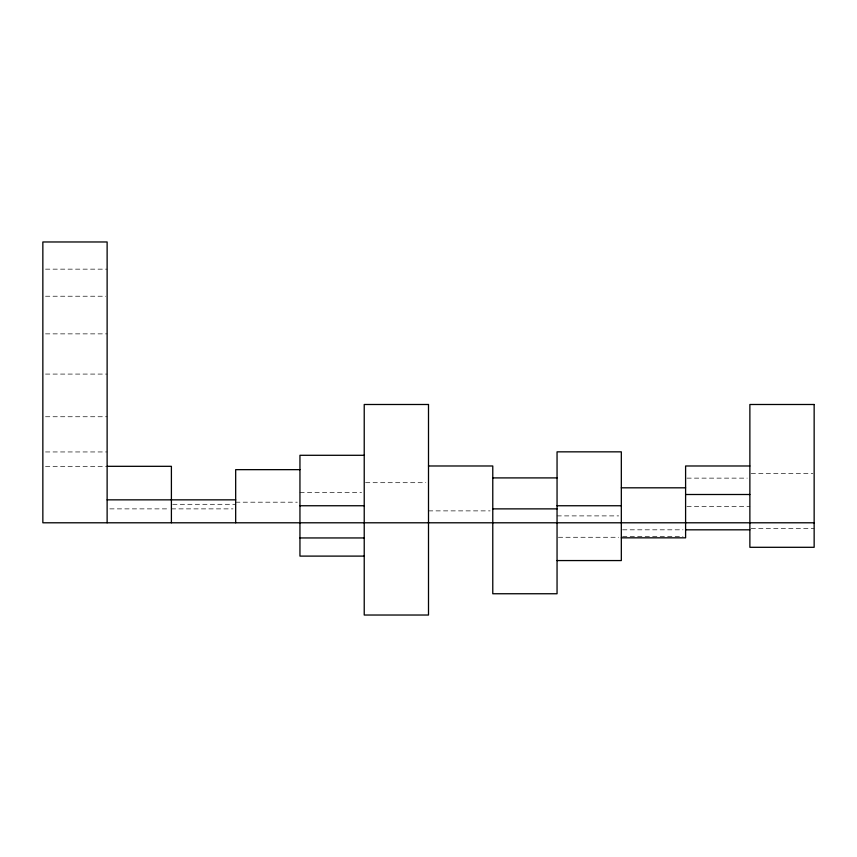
<?xml version="1.0" encoding="UTF-8"?>
<svg xmlns="http://www.w3.org/2000/svg" width="857" height="857" viewBox="0 0 857 857"><rect width="100%" height="100%" fill="white"/><g stroke="black" fill="none" stroke-linecap="round" stroke-linejoin="round"><path stroke-width="0.64" stroke-dasharray="4.29 3.21" d="M45.528 269.152L107.125 269.152M45.528 296.222L105.786 296.222M45.528 333.866L107.125 333.866M45.528 374.08L107.125 374.08M45.528 416.748L107.125 416.748M45.528 451.95L107.125 451.95M45.528 466.315L105.786 466.315M751.182 473.332L812.843 473.332M686.939 478.131L747.197 478.131M365.564 482.695L425.822 482.695M299.95 492.496L361.547 492.496M235.675 502.191L297.272 502.191M172.739 504.302L235.675 504.302M686.939 506.648L749.875 506.648M109.803 508.876L168.722 508.876M171.4 508.876L232.997 508.876M428.5 510.879L490.097 510.879M557.05 515.893L618.647 515.893M751.182 528.587L814.15 528.587M622.632 529.819L682.975 529.819M622.632 536.493L682.975 536.493M558.389 537.275L618.647 537.275"/><path stroke-width="1.29" d="M364.225 455.292L299.95 455.292L299.95 556.107L364.225 556.107M428.5 465.983L492.775 465.983L492.775 593.751L557.05 593.751L557.05 451.843L621.325 451.843L621.325 560.564L557.05 560.564M749.875 465.983L685.6 465.983L685.6 537.832L621.325 537.832M107.125 466.315L171.4 466.315L171.4 522.791M299.95 469.657L235.675 469.657L235.675 522.791M492.775 477.906L557.05 477.906M621.325 487.815L685.6 487.815M685.6 494.5L749.875 494.5M107.125 499.845L235.675 499.845M299.95 505.748L364.225 505.748M557.05 505.748L621.325 505.748M492.775 508.876L557.05 508.876M814.15 522.791L42.85 522.791L42.85 241.974L107.125 241.974L107.125 522.791M685.6 529.819L749.875 529.819M299.95 537.95L364.225 537.95M428.5 404.493L364.225 404.493L364.225 615.026L428.5 615.026L428.5 404.493M814.15 404.493L749.875 404.493L749.875 547.302L814.15 547.302L814.15 404.493"/></g></svg>
